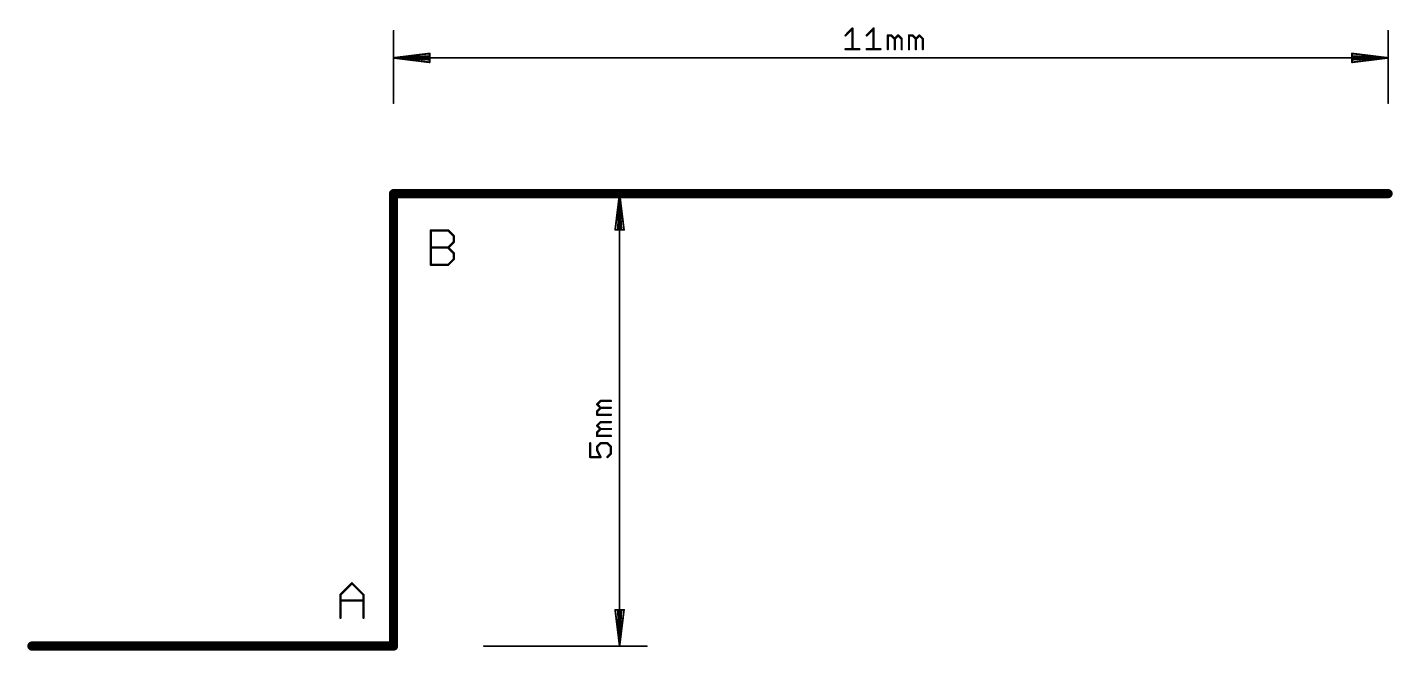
# Model space of a CAD drawing. Extents: x -0.1 to 25.3, y -2 to 14.8.
# Drawn here: x -0.05 to 15.05, y 7.95 to 14.84 of the extents above; entities that cross this region are included whole.
import ezdxf

# ---------------------------------------------------------------- set-up
doc = ezdxf.new("R2010")
doc.units = 0
doc.layers.add('100', color=2, linetype='CONTINUOUS')

msp = doc.modelspace()

# ---------------------------------------------------------------- linework, layer by layer
at = {"layer": '100'}
for points, const_width in [([(4, 14), (4, 14.8)], 0.02), ([(8.9995, 14.7487), (9.0757, 14.825)], 0.0254), ([(9.0757, 14.825), (9.0757, 14.5962)], 0.0254), ([(9.2333, 14.7487), (9.3096, 14.825)], 0.0254), ([(9.3096, 14.825), (9.3096, 14.5962)], 0.0254), ([(15, 14), (15, 14.8)], 0.02), ([(9.4672, 14.5962), (9.4672, 14.7487)], 0.0254), ([(9.4672, 14.7487), (9.5053, 14.7487)], 0.0254), ([(9.5053, 14.7487), (9.5435, 14.7106)], 0.0254), ([(9.5435, 14.7106), (9.5816, 14.7487)], 0.0254), ([(9.5435, 14.7106), (9.5435, 14.5962)], 0.0254), ([(9.5816, 14.7487), (9.6197, 14.7106)], 0.0254), ([(9.6197, 14.7106), (9.6197, 14.5962)], 0.0254), ([(9.7011, 14.5962), (9.7011, 14.7487)], 0.0254), ([(9.7011, 14.7487), (9.7392, 14.7487)], 0.0254), ([(9.7392, 14.7487), (9.7774, 14.7106)], 0.0254), ([(9.7774, 14.7106), (9.8155, 14.7487)], 0.0254), ([(9.7774, 14.7106), (9.7774, 14.5962)], 0.0254), ([(9.8155, 14.7487), (9.8536, 14.7106)], 0.0254), ([(9.8536, 14.7106), (9.8536, 14.5962)], 0.0254), ([(4, 14.5), (4.4, 14.5491)], 0.02), ([(4, 14.5), (4.4, 14.52)], 0.02), ([(4, 14.5), (15, 14.5)], 0.02), ([(4.4, 14.4509), (4, 14.5)], 0.02), ([(4.4, 14.48), (4, 14.5)], 0.02), ([(4.4, 14.5491), (4.4, 14.4509)], 0.02), ([(8.9995, 14.5962), (9.152, 14.5962)], 0.0254), ([(9.2333, 14.5962), (9.3859, 14.5962)], 0.0254), ([(15, 14.5), (14.6, 14.5491)], 0.02), ([(14.6, 14.5491), (14.6, 14.4509)], 0.02), ([(15, 14.5), (14.6, 14.52)], 0.02), ([(14.6, 14.4509), (15, 14.5)], 0.02), ([(14.6, 14.48), (15, 14.5)], 0.02), ([(4, 8), (4, 13)], 0.1016), ([(4, 13), (15, 13)], 0.1016), ([(5, 13), (6.8, 13)], 0.02), ([(6.5, 13), (6.4509, 12.6)], 0.02), ([(6.5, 13), (6.48, 12.6)], 0.02), ([(6.5, 8), (6.5, 13)], 0.02), ([(6.5491, 12.6), (6.5, 13)], 0.02), ([(6.52, 12.6), (6.5, 13)], 0.02), ([(4.4127, 12.2127), (4.4127, 12.594)], 0.0254), ([(4.4127, 12.594), (4.6034, 12.594)], 0.0254), ([(4.6034, 12.594), (4.6669, 12.5305)], 0.0254), ([(4.6669, 12.5305), (4.6669, 12.4669)], 0.0254), ([(6.4509, 12.6), (6.5491, 12.6)], 0.02), ([(4.4127, 12.4034), (4.6034, 12.4034)], 0.0254), ([(4.6669, 12.4669), (4.6034, 12.4034)], 0.0254), ([(4.6034, 12.4034), (4.6669, 12.3398)], 0.0254), ([(4.6669, 12.2763), (4.6034, 12.2127)], 0.0254), ([(4.6669, 12.3398), (4.6669, 12.2763)], 0.0254), ([(4.6034, 12.2127), (4.4127, 12.2127)], 0.0254), ([(6.2513, 10.6709), (6.2894, 10.709)], 0.0254), ([(6.2894, 10.6327), (6.2513, 10.6709)], 0.0254), ([(6.2513, 10.5946), (6.2894, 10.6327)], 0.0254), ([(6.2513, 10.5565), (6.2513, 10.5946)], 0.0254), ([(6.2894, 10.709), (6.4038, 10.709)], 0.0254), ([(6.2894, 10.6327), (6.4038, 10.6327)], 0.0254), ([(6.4038, 10.5565), (6.2513, 10.5565)], 0.0254), ([(6.2513, 10.437), (6.2894, 10.4751)], 0.0254), ([(6.2894, 10.3989), (6.2513, 10.437)], 0.0254), ([(6.2894, 10.4751), (6.4038, 10.4751)], 0.0254), ([(6.2513, 10.3607), (6.2894, 10.3989)], 0.0254), ([(6.2513, 10.3226), (6.2513, 10.3607)], 0.0254), ([(6.4038, 10.3226), (6.2513, 10.3226)], 0.0254), ([(6.2894, 10.3989), (6.4038, 10.3989)], 0.0254), ([(6.175, 10.2413), (6.175, 10.0887)], 0.0254), ([(6.2513, 10.2031), (6.2894, 10.2413)], 0.0254), ([(6.2513, 10.165), (6.2513, 10.2031)], 0.0254), ([(6.2894, 10.0887), (6.2513, 10.165)], 0.0254), ([(6.2894, 10.2413), (6.3657, 10.2413)], 0.0254), ([(6.3657, 10.2413), (6.4038, 10.2031)], 0.0254), ([(6.4038, 10.1269), (6.3657, 10.0887)], 0.0254), ([(6.4038, 10.2031), (6.4038, 10.1269)], 0.0254), ([(6.175, 10.0887), (6.2894, 10.0887)], 0.0254), ([(3.4127, 8.5669), (3.5398, 8.694)], 0.0254), ([(3.5398, 8.694), (3.6669, 8.5669)], 0.0254), ([(3.4127, 8.3127), (3.4127, 8.5669)], 0.0254), ([(3.4127, 8.5034), (3.6669, 8.5034)], 0.0254), ([(3.6669, 8.5669), (3.6669, 8.3127)], 0.0254), ([(6.5, 8), (6.4509, 8.4)], 0.02), ([(6.4509, 8.4), (6.5491, 8.4)], 0.02), ([(6.5, 8), (6.48, 8.4)], 0.02), ([(6.5491, 8.4), (6.5, 8)], 0.02), ([(6.52, 8.4), (6.5, 8)], 0.02), ([(0, 8), (4, 8)], 0.1016), ([(5, 8), (6.8, 8)], 0.02)]:
    msp.add_lwpolyline(points, dxfattribs=dict(at, const_width=const_width))
for points, const_width in [([(4.005, 14.8, 1), (3.995, 14.8)], 0.01), ([(9.0821, 14.825, 1), (9.0694, 14.825)], 0.0127), ([(9.0802, 14.8205, 1), (9.0712, 14.8295)], 0.0127), ([(9.316, 14.825, 1), (9.3033, 14.825)], 0.0127), ([(9.3141, 14.8205, 1), (9.3051, 14.8295)], 0.0127), ([(15.005, 14.8, 1), (14.995, 14.8)], 0.01), ([(8.995, 14.7532, 1), (9.004, 14.7442)], 0.0127), ([(9.2289, 14.7532, 1), (9.2378, 14.7442)], 0.0127), ([(9.4672, 14.7551, 1), (9.4672, 14.7424)], 0.0127), ([(9.4736, 14.7487, 1), (9.4609, 14.7487)], 0.0127), ([(9.5098, 14.7532, 1), (9.5009, 14.7442)], 0.0127), ([(9.5053, 14.7424, 1), (9.5053, 14.7551)], 0.0127), ([(9.5498, 14.7106, 1), (9.5371, 14.7106)], 0.0127), ([(9.539, 14.7151, 1), (9.548, 14.7061)], 0.0127), ([(9.539, 14.7061, 1), (9.548, 14.7151)], 0.0127), ([(9.5861, 14.7532, 1), (9.5771, 14.7442)], 0.0127), ([(9.5861, 14.7442, 1), (9.5771, 14.7532)], 0.0127), ([(9.6261, 14.7106, 1), (9.6134, 14.7106)], 0.0127), ([(9.6153, 14.7061, 1), (9.6242, 14.7151)], 0.0127), ([(9.7074, 14.7487, 1), (9.6947, 14.7487)], 0.0127), ([(9.7011, 14.7551, 1), (9.7011, 14.7424)], 0.0127), ([(9.7437, 14.7532, 1), (9.7347, 14.7442)], 0.0127), ([(9.7392, 14.7424, 1), (9.7392, 14.7551)], 0.0127), ([(9.7837, 14.7106, 1), (9.771, 14.7106)], 0.0127), ([(9.7729, 14.7151, 1), (9.7818, 14.7061)], 0.0127), ([(9.7729, 14.7061, 1), (9.7818, 14.7151)], 0.0127), ([(9.82, 14.7532, 1), (9.811, 14.7442)], 0.0127), ([(9.82, 14.7442, 1), (9.811, 14.7532)], 0.0127), ([(9.86, 14.7106, 1), (9.8473, 14.7106)], 0.0127), ([(9.8491, 14.7061, 1), (9.8581, 14.7151)], 0.0127), ([(4, 14.505, 1), (4, 14.495)], 0.01), ([(3.9994, 14.505, 1), (4.0006, 14.495)], 0.01), ([(4.0006, 14.505, 1), (3.9994, 14.495)], 0.01), ([(3.9998, 14.505, 1), (4.0002, 14.495)], 0.01), ([(4.0002, 14.505, 1), (3.9998, 14.495)], 0.01), ([(4.405, 14.5491, 1), (4.395, 14.5491)], 0.01), ([(4.4006, 14.5441, 1), (4.3994, 14.5541)], 0.01), ([(4.4002, 14.515, 1), (4.3998, 14.525)], 0.01), ([(8.9995, 14.6026, 1), (8.9995, 14.5899)], 0.0127), ([(9.0694, 14.5962, 1), (9.0821, 14.5962)], 0.0127), ([(9.152, 14.5899, 1), (9.152, 14.6026)], 0.0127), ([(9.2333, 14.6026, 1), (9.2333, 14.5899)], 0.0127), ([(9.3033, 14.5962, 1), (9.316, 14.5962)], 0.0127), ([(9.3859, 14.5899, 1), (9.3859, 14.6026)], 0.0127), ([(9.4609, 14.5962, 1), (9.4736, 14.5962)], 0.0127), ([(9.5371, 14.5962, 1), (9.5498, 14.5962)], 0.0127), ([(9.6134, 14.5962, 1), (9.6261, 14.5962)], 0.0127), ([(9.6947, 14.5962, 1), (9.7074, 14.5962)], 0.0127), ([(9.771, 14.5962, 1), (9.7837, 14.5962)], 0.0127), ([(9.8473, 14.5962, 1), (9.86, 14.5962)], 0.0127), ([(14.6006, 14.5541, 1), (14.5994, 14.5441)], 0.01), ([(14.605, 14.5491, 1), (14.595, 14.5491)], 0.01), ([(14.6002, 14.525, 1), (14.5998, 14.515)], 0.01), ([(14.9994, 14.495, 1), (15.0006, 14.505)], 0.01), ([(15.0006, 14.495, 1), (14.9994, 14.505)], 0.01), ([(14.9998, 14.495, 1), (15.0002, 14.505)], 0.01), ([(15.0002, 14.495, 1), (14.9998, 14.505)], 0.01), ([(15, 14.495, 1), (15, 14.505)], 0.01), ([(4.395, 14.4509, 1), (4.405, 14.4509)], 0.01), ([(4.3994, 14.4459, 1), (4.4006, 14.4559)], 0.01), ([(4.3998, 14.475, 1), (4.4002, 14.485)], 0.01), ([(14.5998, 14.485, 1), (14.6002, 14.475)], 0.01), ([(14.5994, 14.4559, 1), (14.6006, 14.4459)], 0.01), ([(14.595, 14.4509, 1), (14.605, 14.4509)], 0.01), ([(3.995, 14, 1), (4.005, 14)], 0.01), ([(14.995, 14, 1), (15.005, 14)], 0.01), ([(4.0254, 13, 1), (3.9746, 13)], 0.0508), ([(4, 13.0254, 1), (4, 12.9746)], 0.0508), ([(5, 13.005, 1), (5, 12.995)], 0.01), ([(6.505, 13, 1), (6.495, 13)], 0.01), ([(6.505, 12.9994, 1), (6.495, 13.0006)], 0.01), ([(6.505, 13.0006, 1), (6.495, 12.9994)], 0.01), ([(6.505, 12.9998, 1), (6.495, 13.0002)], 0.01), ([(6.505, 13.0002, 1), (6.495, 12.9998)], 0.01), ([(6.8, 12.995, 1), (6.8, 13.005)], 0.01), ([(15, 12.9746, 1), (15, 13.0254)], 0.0508), ([(4.4191, 12.594, 1), (4.4063, 12.594)], 0.0127), ([(4.4127, 12.6004, 1), (4.4127, 12.5877)], 0.0127), ([(4.6079, 12.5985, 1), (4.5989, 12.5895)], 0.0127), ([(4.6034, 12.5877, 1), (4.6034, 12.6004)], 0.0127), ([(4.6733, 12.5305, 1), (4.6606, 12.5305)], 0.0127), ([(4.6624, 12.526, 1), (4.6714, 12.535)], 0.0127), ([(6.4509, 12.605, 1), (6.4509, 12.595)], 0.01), ([(6.4459, 12.6006, 1), (6.4559, 12.5994)], 0.01), ([(6.475, 12.6002, 1), (6.485, 12.5998)], 0.01), ([(6.515, 12.5998, 1), (6.525, 12.6002)], 0.01), ([(6.5441, 12.5994, 1), (6.5541, 12.6006)], 0.01), ([(6.5491, 12.595, 1), (6.5491, 12.605)], 0.01), ([(4.4127, 12.4097, 1), (4.4127, 12.397)], 0.0127), ([(4.6079, 12.4079, 1), (4.5989, 12.3989)], 0.0127), ([(4.5989, 12.4079, 1), (4.6079, 12.3989)], 0.0127), ([(4.6034, 12.397, 1), (4.6034, 12.4097)], 0.0127), ([(4.6606, 12.4669, 1), (4.6733, 12.4669)], 0.0127), ([(4.6714, 12.4624, 1), (4.6624, 12.4714)], 0.0127), ([(4.6733, 12.3398, 1), (4.6606, 12.3398)], 0.0127), ([(4.6606, 12.2763, 1), (4.6733, 12.2763)], 0.0127), ([(4.6624, 12.3353, 1), (4.6714, 12.3443)], 0.0127), ([(4.6714, 12.2718, 1), (4.6624, 12.2807)], 0.0127), ([(4.4063, 12.2127, 1), (4.4191, 12.2127)], 0.0127), ([(4.4127, 12.219, 1), (4.4127, 12.2064)], 0.0127), ([(4.5989, 12.2172, 1), (4.6079, 12.2082)], 0.0127), ([(4.6034, 12.2064, 1), (4.6034, 12.219)], 0.0127), ([(6.2558, 10.6754, 1), (6.2468, 10.6664)], 0.0127), ([(6.2468, 10.6754, 1), (6.2558, 10.6664)], 0.0127), ([(6.2576, 10.5946, 1), (6.2449, 10.5946)], 0.0127), ([(6.2468, 10.5991, 1), (6.2558, 10.5901)], 0.0127), ([(6.2894, 10.7154, 1), (6.2894, 10.7027)], 0.0127), ([(6.2894, 10.6391, 1), (6.2894, 10.6264)], 0.0127), ([(6.2939, 10.7045, 1), (6.2849, 10.7135)], 0.0127), ([(6.2939, 10.6283, 1), (6.2849, 10.6372)], 0.0127), ([(6.2849, 10.6283, 1), (6.2939, 10.6372)], 0.0127), ([(6.4038, 10.7027, 1), (6.4038, 10.7154)], 0.0127), ([(6.4038, 10.6264, 1), (6.4038, 10.6391)], 0.0127), ([(6.2513, 10.5628, 1), (6.2513, 10.5501)], 0.0127), ([(6.2449, 10.5565, 1), (6.2576, 10.5565)], 0.0127), ([(6.2558, 10.4415, 1), (6.2468, 10.4325)], 0.0127), ([(6.2468, 10.4415, 1), (6.2558, 10.4325)], 0.0127), ([(6.2894, 10.4815, 1), (6.2894, 10.4688)], 0.0127), ([(6.2939, 10.4706, 1), (6.2849, 10.4796)], 0.0127), ([(6.4038, 10.5501, 1), (6.4038, 10.5628)], 0.0127), ([(6.4038, 10.4688, 1), (6.4038, 10.4815)], 0.0127), ([(6.2576, 10.3607, 1), (6.2449, 10.3607)], 0.0127), ([(6.2468, 10.3652, 1), (6.2558, 10.3562)], 0.0127), ([(6.2513, 10.329, 1), (6.2513, 10.3163)], 0.0127), ([(6.2449, 10.3226, 1), (6.2576, 10.3226)], 0.0127), ([(6.2894, 10.4052, 1), (6.2894, 10.3925)], 0.0127), ([(6.2939, 10.3944, 1), (6.2849, 10.4034)], 0.0127), ([(6.2849, 10.3944, 1), (6.2939, 10.4034)], 0.0127), ([(6.4038, 10.3925, 1), (6.4038, 10.4052)], 0.0127), ([(6.4038, 10.3163, 1), (6.4038, 10.329)], 0.0127), ([(6.1814, 10.2413, 1), (6.1687, 10.2413)], 0.0127), ([(6.2576, 10.2031, 1), (6.2449, 10.2031)], 0.0127), ([(6.2468, 10.2076, 1), (6.2558, 10.1986)], 0.0127), ([(6.257, 10.1678, 1), (6.2456, 10.1621)], 0.0127), ([(6.2449, 10.165, 1), (6.2576, 10.165)], 0.0127), ([(6.2894, 10.2476, 1), (6.2894, 10.2349)], 0.0127), ([(6.2939, 10.2368, 1), (6.2849, 10.2457)], 0.0127), ([(6.3702, 10.2457, 1), (6.3612, 10.2368)], 0.0127), ([(6.3657, 10.2349, 1), (6.3657, 10.2476)], 0.0127), ([(6.4102, 10.2031, 1), (6.3975, 10.2031)], 0.0127), ([(6.3975, 10.1269, 1), (6.4102, 10.1269)], 0.0127), ([(6.3993, 10.1986, 1), (6.4083, 10.2076)], 0.0127), ([(6.4083, 10.1224, 1), (6.3993, 10.1313)], 0.0127), ([(6.175, 10.0951, 1), (6.175, 10.0824)], 0.0127), ([(6.1687, 10.0887, 1), (6.1814, 10.0887)], 0.0127), ([(6.2837, 10.0859, 1), (6.2951, 10.0916)], 0.0127), ([(6.2894, 10.0824, 1), (6.2894, 10.0951)], 0.0127), ([(6.3612, 10.0932, 1), (6.3702, 10.0842)], 0.0127), ([(3.5443, 8.6985, 1), (3.5353, 8.6895)], 0.0127), ([(3.5443, 8.6895, 1), (3.5353, 8.6985)], 0.0127), ([(3.4082, 8.5714, 1), (3.4172, 8.5624)], 0.0127), ([(3.4127, 8.5097, 1), (3.4127, 8.497)], 0.0127), ([(3.419, 8.5669, 1), (3.4064, 8.5669)], 0.0127), ([(3.6733, 8.5669, 1), (3.6606, 8.5669)], 0.0127), ([(3.6624, 8.5624, 1), (3.6714, 8.5714)], 0.0127), ([(3.6669, 8.497, 1), (3.6669, 8.5097)], 0.0127), ([(3.4064, 8.3127, 1), (3.419, 8.3127)], 0.0127), ([(3.6606, 8.3127, 1), (3.6733, 8.3127)], 0.0127), ([(6.4559, 8.4006, 1), (6.4459, 8.3994)], 0.01), ([(6.4509, 8.405, 1), (6.4509, 8.395)], 0.01), ([(6.485, 8.4002, 1), (6.475, 8.3998)], 0.01), ([(6.525, 8.3998, 1), (6.515, 8.4002)], 0.01), ([(6.5541, 8.3994, 1), (6.5441, 8.4006)], 0.01), ([(6.5491, 8.395, 1), (6.5491, 8.405)], 0.01), ([(0, 8.0254, 1), (0, 7.9746)], 0.0508), ([(3.9746, 8, 1), (4.0254, 8)], 0.0508), ([(4, 7.9746, 1), (4, 8.0254)], 0.0508), ([(5, 8.005, 1), (5, 7.995)], 0.01), ([(6.495, 7.9994, 1), (6.505, 8.0006)], 0.01), ([(6.495, 8.0006, 1), (6.505, 7.9994)], 0.01), ([(6.495, 7.9998, 1), (6.505, 8.0002)], 0.01), ([(6.495, 8.0002, 1), (6.505, 7.9998)], 0.01), ([(6.495, 8, 1), (6.505, 8)], 0.01), ([(6.8, 7.995, 1), (6.8, 8.005)], 0.01)]:
    msp.add_lwpolyline(points, format="xyb", dxfattribs=dict(at, const_width=const_width))

doc.saveas('drawing.dxf')
